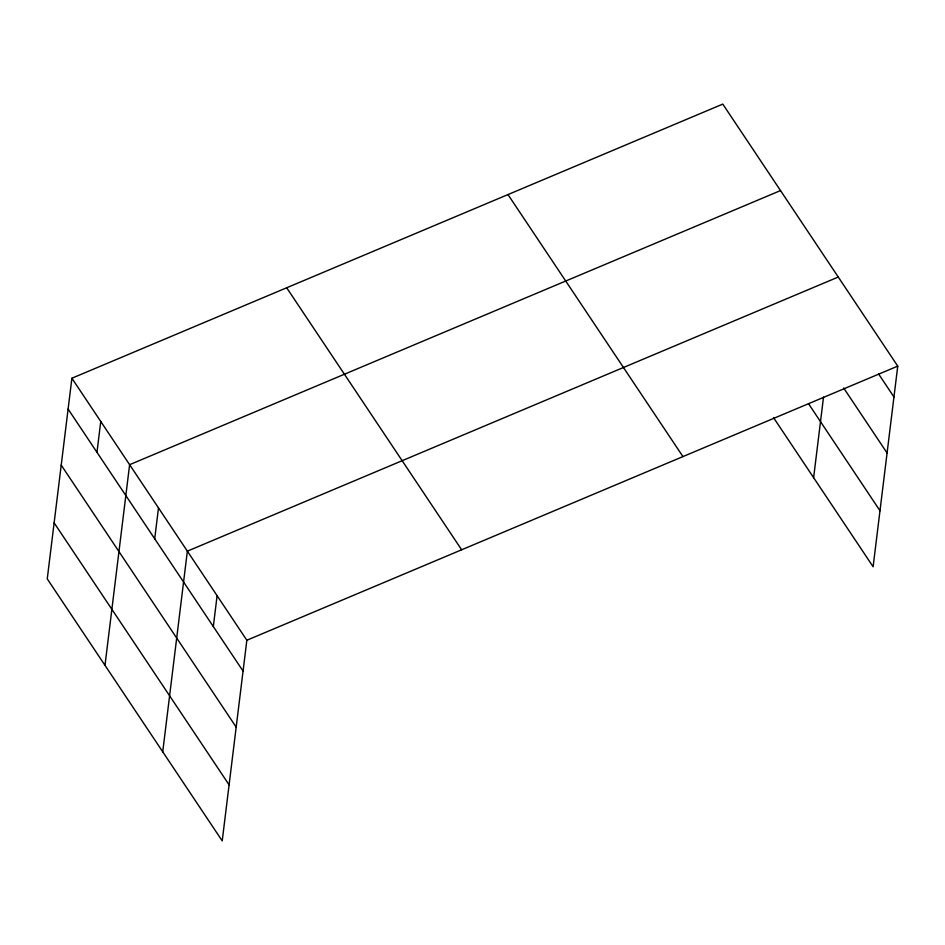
<?xml version="1.0" encoding="UTF-8"?>
<svg xmlns="http://www.w3.org/2000/svg" width="945" height="945" viewBox="0 0 945 945"><rect width="100%" height="100%" fill="white"/><g stroke="black" fill="none" stroke-linecap="round" stroke-linejoin="round"><path stroke-width="1.42" d="M71.891 378.236L47.25 578.872L222.217 840.896L246.846 640.249L71.891 378.236L722.783 104.104L897.75 366.128L873.109 566.764L773.53 417.631M96.969 452.312L100.761 421.458M104.989 665.339L129.619 464.692L780.523 190.571M154.708 538.78L158.488 507.926M162.729 751.807L187.358 551.159L838.262 277.039M213.322 626.559L217.102 595.704M813.621 477.686L823.52 397.113M246.846 640.249L897.75 366.128M878.685 374.102L893.958 396.983M843.672 388.005L887.083 453.009M808.483 403.633L879.996 510.737M507.985 194.564L682.951 456.589M286.678 287.764L461.644 549.789M68.099 409.079L243.066 671.104M61.212 465.117L236.179 727.13M54.125 522.845L229.092 784.858"/></g></svg>
